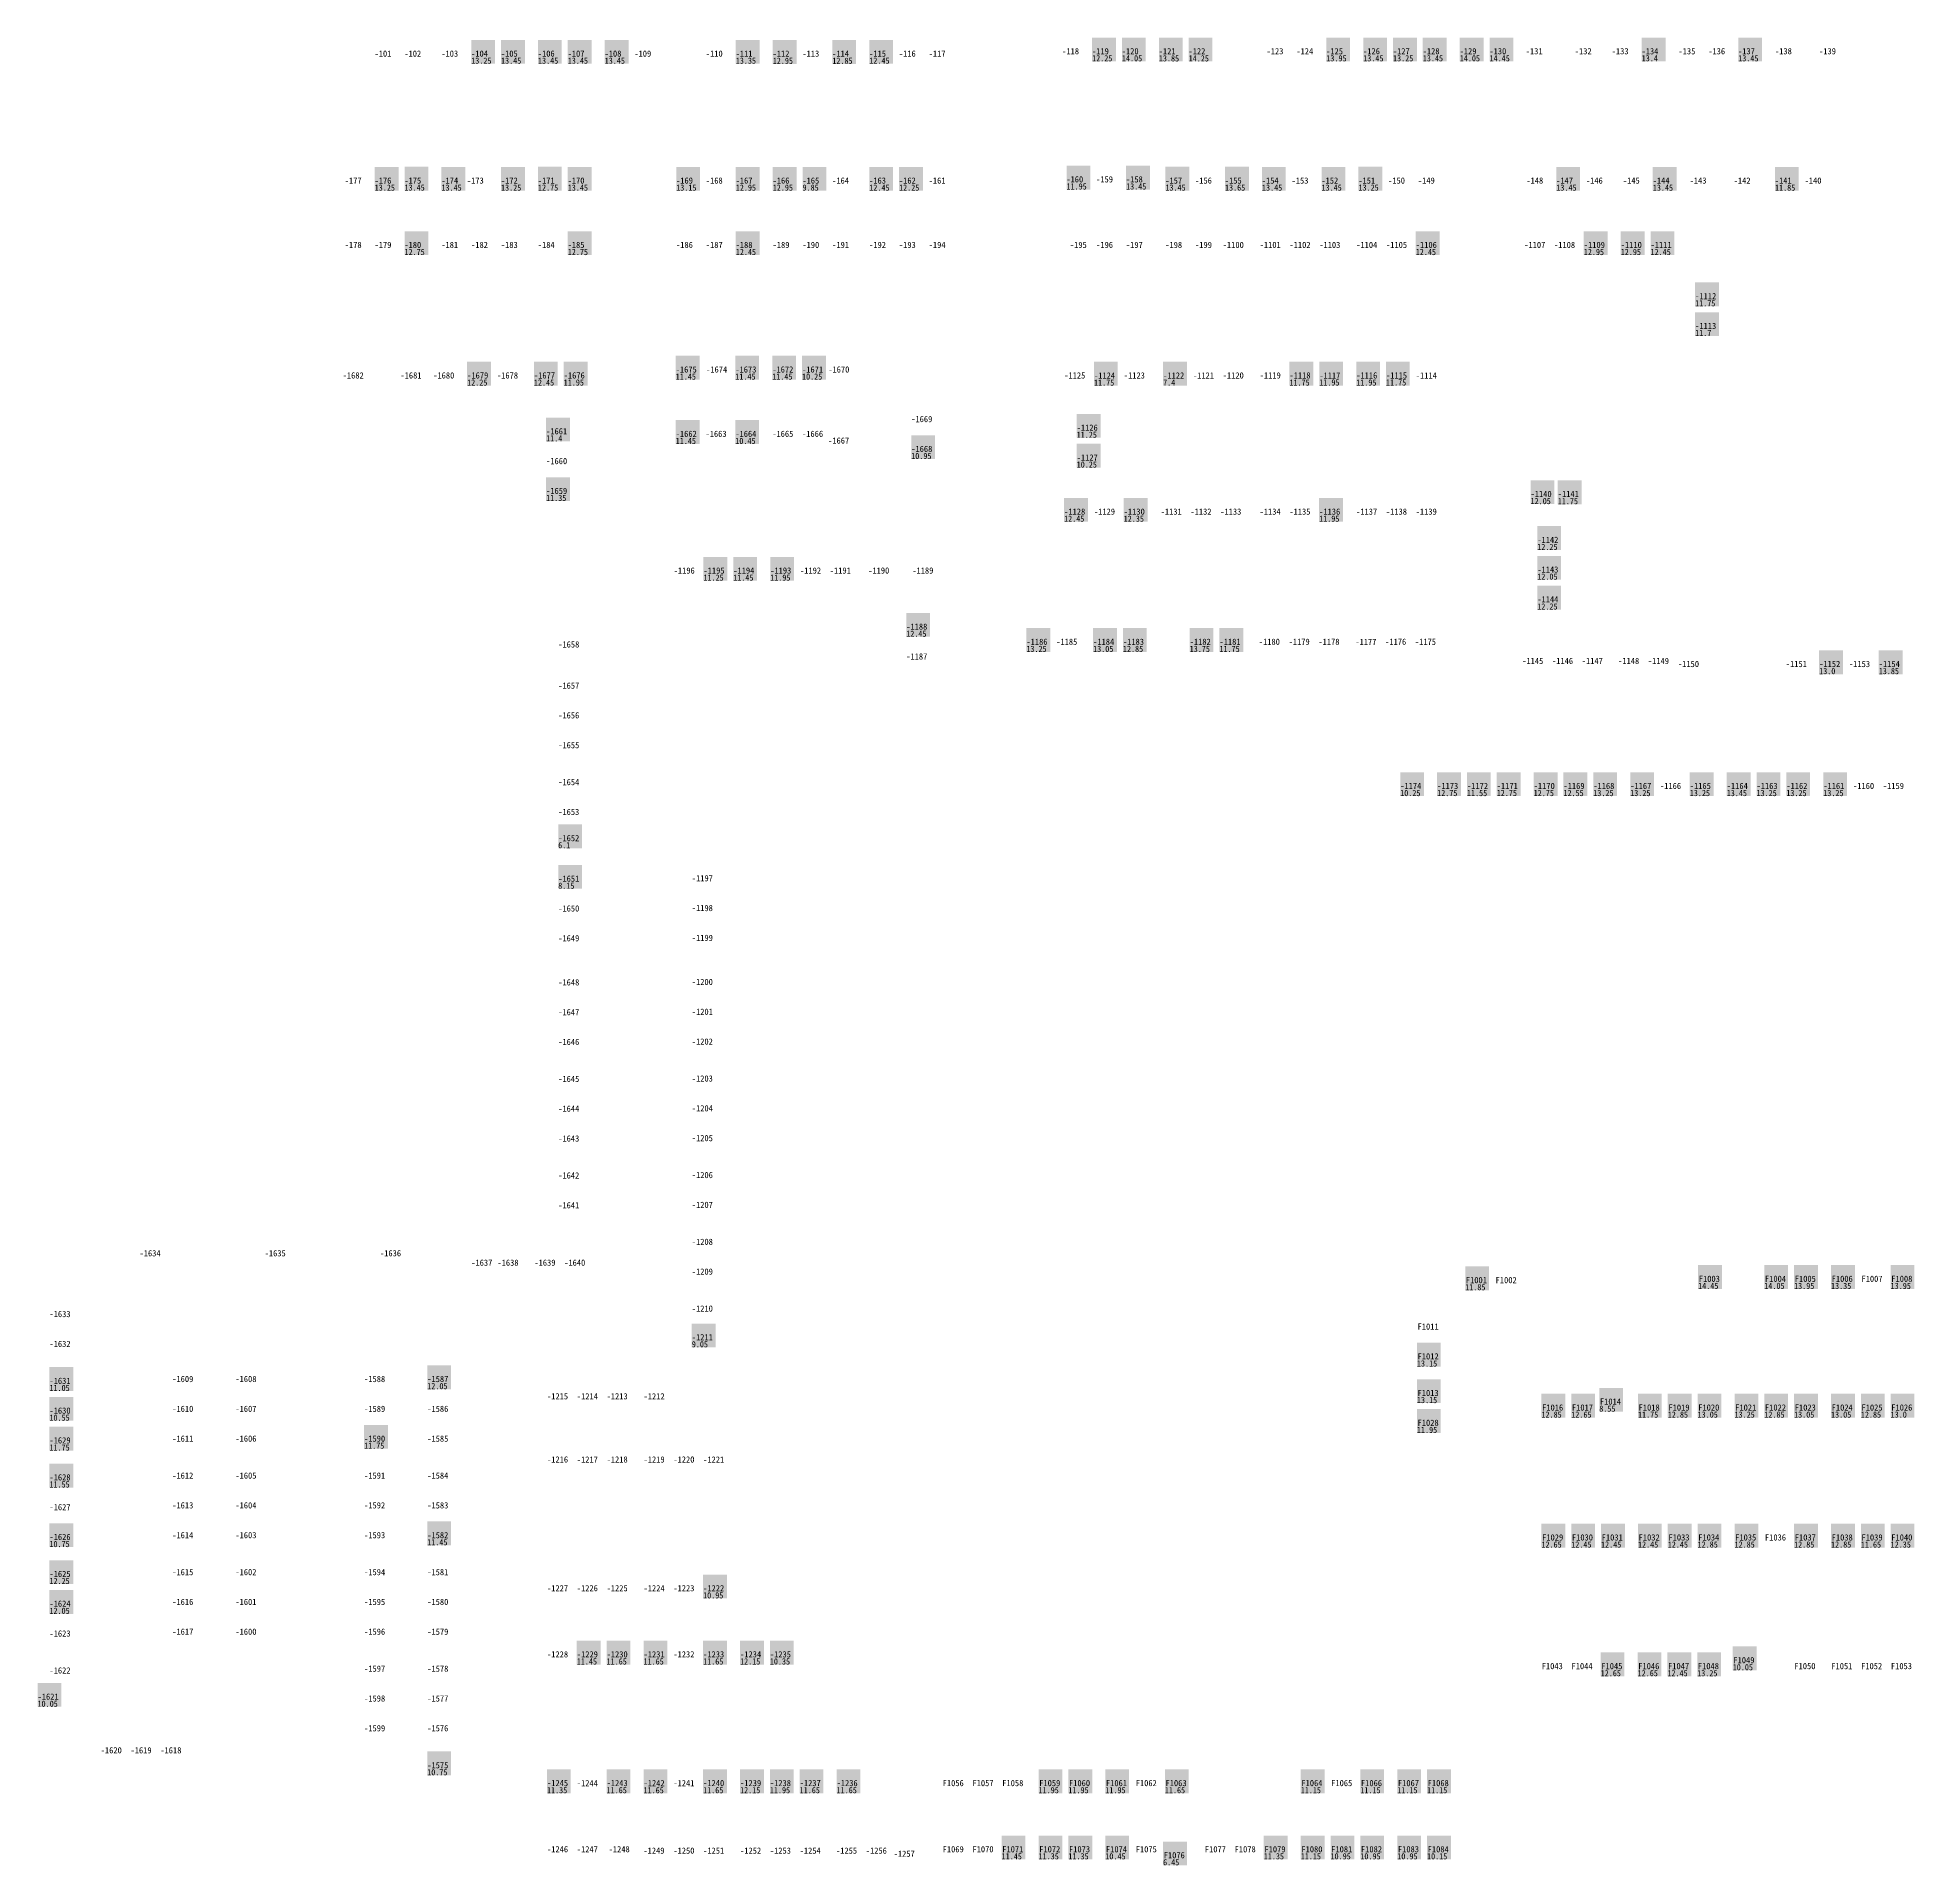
# Model space of a CAD drawing. Header units: millimetres. Extents: x -291287 to 173786, y -607295 to -295550.
# Drawn here: x -291287 to -133790, y -448908 to -295550 of the extents above; entities that cross this region are included whole.
import ezdxf
from ezdxf.enums import TextEntityAlignment as Align

# ---------------------------------------------------------------- set-up
doc = ezdxf.new("R2010")
doc.units = ezdxf.units.MM
doc.header["$LTSCALE"] = 100
for name, color, linetype in [('a_parking_number', 200, 'Continuous'), ('a_parking_price', 221, 'Continuous'), ('a_parking_sales_mark', 180, 'Continuous')]:
    doc.layers.add(name, color=color, linetype=linetype)
doc.styles.add('华文细黑', font='STXIHEI.TTF')
doc.styles.add('黑体', font='simhei.ttf', dxfattribs={"width": 0.8})

msp = doc.modelspace()

# ---------------------------------------------------------------- linework, layer by layer
at = {"layer": 'a_parking_sales_mark'}
for points in [[(-254894, -297750), (-252894, -297750), (-254894, -295750), (-252894, -295750)], [(-252394, -297750), (-250394, -297750), (-252394, -295750), (-250394, -295750)], [(-249294, -297750), (-247294, -297750), (-249294, -295750), (-247294, -295750)], [(-246794, -297750), (-244794, -297750), (-246794, -295750), (-244794, -295750)], [(-243694, -297750), (-241694, -297750), (-243694, -295750), (-241694, -295750)], [(-232694, -297750), (-230694, -297750), (-232694, -295750), (-230694, -295750)], [(-229594, -297756), (-227594, -297756), (-229594, -295756), (-227594, -295756)], [(-224594, -297756), (-222594, -297756), (-224594, -295756), (-222594, -295756)], [(-221494, -297744), (-219494, -297744), (-221494, -295744), (-219494, -295744)], [(-202794, -297550), (-200794, -297550), (-202794, -295550), (-200794, -295550)], [(-200294, -297550), (-198294, -297550), (-200294, -295550), (-198294, -295550)], [(-197194, -297556), (-195194, -297556), (-197194, -295556), (-195194, -295556)], [(-194694, -297556), (-192694, -297556), (-194694, -295556), (-192694, -295556)], [(-183144, -297550), (-181144, -297550), (-183144, -295550), (-181144, -295550)], [(-180044, -297550), (-178044, -297550), (-180044, -295550), (-178044, -295550)], [(-177544, -297550), (-175544, -297550), (-177544, -295550), (-175544, -295550)], [(-175044, -297550), (-173044, -297550), (-175044, -295550), (-173044, -295550)], [(-171944, -297550), (-169944, -297550), (-171944, -295550), (-169944, -295550)], [(-169444, -297550), (-167444, -297550), (-169444, -295550), (-167444, -295550)], [(-156679, -297550), (-154679, -297550), (-156679, -295550), (-154679, -295550)], [(-148579, -297550), (-146579, -297550), (-148579, -295550), (-146579, -295550)], [(-262994, -308400), (-260994, -308400), (-262994, -306400), (-260994, -306400)], [(-260494, -308394), (-258494, -308394), (-260494, -306394), (-258494, -306394)], [(-257394, -308400), (-255394, -308400), (-257394, -306400), (-255394, -306400)], [(-252394, -308400), (-250394, -308400), (-252394, -306400), (-250394, -306400)], [(-249294, -308394), (-247294, -308394), (-249294, -306394), (-247294, -306394)], [(-246794, -308400), (-244794, -308400), (-246794, -306400), (-244794, -306400)], [(-237694, -308400), (-235694, -308400), (-237694, -306400), (-235694, -306400)], [(-232694, -308400), (-230694, -308400), (-232694, -306400), (-230694, -306400)], [(-229594, -308400), (-227594, -308400), (-229594, -306400), (-227594, -306400)], [(-227094, -308400), (-225094, -308400), (-227094, -306400), (-225094, -306400)], [(-221494, -308400), (-219494, -308400), (-221494, -306400), (-219494, -306400)], [(-218994, -308400), (-216994, -308400), (-218994, -306400), (-216994, -306400)], [(-204944, -308300), (-202944, -308300), (-204944, -306300), (-202944, -306300)], [(-199944, -308300), (-197944, -308300), (-199944, -306300), (-197944, -306300)], [(-196644, -308394), (-194644, -308394), (-196644, -306394), (-194644, -306394)], [(-191644, -308394), (-189644, -308394), (-191644, -306394), (-189644, -306394)], [(-188544, -308400), (-186544, -308400), (-188544, -306400), (-186544, -306400)], [(-183544, -308400), (-181544, -308400), (-183544, -306400), (-181544, -306400)], [(-180444, -308394), (-178444, -308394), (-180444, -306394), (-178444, -306394)], [(-163844, -308400), (-161844, -308400), (-163844, -306400), (-161844, -306400)], [(-155744, -308406), (-153744, -308406), (-155744, -306406), (-153744, -306406)], [(-145494, -308406), (-143494, -308406), (-145494, -306406), (-143494, -306406)], [(-260494, -313800), (-258494, -313800), (-260494, -311800), (-258494, -311800)], [(-246794, -313800), (-244794, -313800), (-246794, -311800), (-244794, -311800)], [(-232694, -313800), (-230694, -313800), (-232694, -311800), (-230694, -311800)], [(-175637, -313800), (-173637, -313800), (-175637, -311800), (-173637, -311800)], [(-161537, -313800), (-159537, -313800), (-161537, -311800), (-159537, -311800)], [(-158437, -313800), (-156437, -313800), (-158437, -311800), (-156437, -311800)], [(-155937, -313800), (-153937, -313800), (-155937, -311800), (-153937, -311800)], [(-152194, -318101), (-150194, -318101), (-152194, -316101), (-150194, -316101)], [(-152194, -320594), (-150194, -320594), (-152194, -318594), (-150194, -318594)], [(-255237, -324750), (-253237, -324750), (-255237, -322750), (-253237, -322750)], [(-249637, -324750), (-247637, -324750), (-249637, -322750), (-247637, -322750)], [(-247137, -324750), (-245137, -324750), (-247137, -322750), (-245137, -322750)], [(-237737, -324250), (-235737, -324250), (-237737, -322250), (-235737, -322250)], [(-232737, -324250), (-230737, -324250), (-232737, -322250), (-230737, -322250)], [(-229637, -324250), (-227637, -324250), (-229637, -322250), (-227637, -322250)], [(-227137, -324250), (-225137, -324250), (-227137, -322250), (-225137, -322250)], [(-202637, -324756), (-200637, -324756), (-202637, -322756), (-200637, -322756)], [(-196837, -324756), (-194837, -324756), (-196837, -322756), (-194837, -322756)], [(-186237, -324750), (-184237, -324750), (-186237, -322750), (-184237, -322750)], [(-183737, -324744), (-181737, -324744), (-183737, -322744), (-181737, -322744)], [(-180637, -324750), (-178637, -324750), (-180637, -322750), (-178637, -322750)], [(-178137, -324744), (-176137, -324744), (-178137, -322744), (-176137, -322744)], [(-248613, -329437), (-246613, -329437), (-248613, -327437), (-246613, -327437)], [(-204091, -329132), (-202091, -329132), (-204091, -327132), (-202091, -327132)], [(-237737, -329650), (-235737, -329650), (-237737, -327650), (-235737, -327650)], [(-232737, -329650), (-230737, -329650), (-232737, -327650), (-230737, -327650)], [(-217975, -330914), (-215975, -330914), (-217975, -328914), (-215975, -328914)], [(-204091, -331632), (-202091, -331632), (-204091, -329632), (-202091, -329632)], [(-248613, -334437), (-246613, -334437), (-248613, -332437), (-246613, -332437)], [(-166005, -334696), (-164005, -334696), (-166005, -332696), (-164005, -332696)], [(-163720, -334702), (-161720, -334702), (-163720, -332702), (-161720, -332702)], [(-205145, -336176), (-203145, -336176), (-205145, -334176), (-203145, -334176)], [(-200145, -336176), (-198145, -336176), (-200145, -334176), (-198145, -334176)], [(-183745, -336176), (-181745, -336176), (-183745, -334176), (-181745, -334176)], [(-165442, -338542), (-163442, -338542), (-165442, -336542), (-163442, -336542)], [(-235410, -341119), (-233410, -341119), (-235410, -339119), (-233410, -339119)], [(-232910, -341119), (-230910, -341119), (-232910, -339119), (-230910, -339119)], [(-229810, -341119), (-227810, -341119), (-229810, -339119), (-227810, -339119)], [(-165442, -341035), (-163442, -341035), (-165442, -339035), (-163442, -339035)], [(-165442, -343542), (-163442, -343542), (-165442, -341542), (-163442, -341542)], [(-218395, -345827), (-216395, -345827), (-218395, -343827), (-216395, -343827)], [(-208310, -347095), (-206310, -347095), (-208310, -345095), (-206310, -345095)], [(-202710, -347095), (-200710, -347095), (-202710, -345095), (-200710, -345095)], [(-200210, -347095), (-198210, -347095), (-200210, -345095), (-198210, -345095)], [(-194610, -347095), (-192610, -347095), (-194610, -345095), (-192610, -345095)], [(-192110, -347095), (-190110, -347095), (-192110, -345095), (-190110, -345095)], [(-141787, -348962), (-139787, -348962), (-141787, -346962), (-139787, -346962)], [(-136787, -348962), (-134787, -348962), (-136787, -346962), (-134787, -346962)], [(-176943, -359193), (-174943, -359193), (-176943, -357193), (-174943, -357193)], [(-173843, -359193), (-171843, -359193), (-173843, -357193), (-171843, -357193)], [(-171343, -359193), (-169343, -359193), (-171343, -357193), (-169343, -357193)], [(-168843, -359187), (-166843, -359187), (-168843, -357187), (-166843, -357187)], [(-165743, -359193), (-163743, -359193), (-165743, -357193), (-163743, -357193)], [(-163243, -359193), (-161243, -359193), (-163243, -357193), (-161243, -357193)], [(-160743, -359193), (-158743, -359193), (-160743, -357193), (-158743, -357193)], [(-157643, -359193), (-155643, -359193), (-157643, -357193), (-155643, -357193)], [(-152643, -359193), (-150643, -359193), (-152643, -357193), (-150643, -357193)], [(-149543, -359193), (-147543, -359193), (-149543, -357193), (-147543, -357193)], [(-147043, -359193), (-145043, -359193), (-147043, -357193), (-145043, -357193)], [(-144543, -359193), (-142543, -359193), (-144543, -357193), (-142543, -357193)], [(-141443, -359193), (-139443, -359193), (-141443, -357193), (-139443, -357193)], [(-247598, -363570), (-245598, -363570), (-247598, -361570), (-245598, -361570)], [(-247598, -366970), (-245598, -366970), (-247598, -364970), (-245598, -364970)], [(-171490, -400650), (-169490, -400650), (-171490, -398650), (-169490, -398650)], [(-151940, -400540), (-149940, -400540), (-151940, -398540), (-149940, -398540)], [(-146390, -400540), (-144390, -400540), (-146390, -398540), (-144390, -398540)], [(-143890, -400540), (-141890, -400540), (-143890, -398540), (-141890, -398540)], [(-140790, -400540), (-138790, -400540), (-140790, -398540), (-138790, -398540)], [(-135790, -400540), (-133790, -400540), (-135790, -398540), (-133790, -398540)], [(-236388, -405441), (-234388, -405441), (-236388, -403441), (-234388, -403441)], [(-175540, -407050), (-173540, -407050), (-175540, -405050), (-173540, -405050)], [(-290287, -409100), (-288287, -409100), (-290287, -407100), (-288287, -407100)], [(-258587, -408950), (-256587, -408950), (-258587, -406950), (-256587, -406950)], [(-175540, -410120), (-173540, -410120), (-175540, -408120), (-173540, -408120)], [(-165090, -411340), (-163090, -411340), (-165090, -409340), (-163090, -409340)], [(-162590, -411340), (-160590, -411340), (-162590, -409340), (-160590, -409340)], [(-160240, -410840), (-158240, -410840), (-160240, -408840), (-158240, -408840)], [(-156990, -411340), (-154990, -411340), (-156990, -409340), (-154990, -409340)], [(-154490, -411340), (-152490, -411340), (-154490, -409340), (-152490, -409340)], [(-151990, -411340), (-149990, -411340), (-151990, -409340), (-149990, -409340)], [(-148890, -411340), (-146890, -411340), (-148890, -409340), (-146890, -409340)], [(-146390, -411340), (-144390, -411340), (-146390, -409340), (-144390, -409340)], [(-143890, -411340), (-141890, -411340), (-143890, -409340), (-141890, -409340)], [(-140790, -411340), (-138790, -411340), (-140790, -409340), (-138790, -409340)], [(-138290, -411340), (-136290, -411340), (-138290, -409340), (-136290, -409340)], [(-135790, -411340), (-133790, -411340), (-135790, -409340), (-133790, -409340)], [(-290287, -411600), (-288287, -411600), (-290287, -409600), (-288287, -409600)], [(-175540, -412620), (-173540, -412620), (-175540, -410620), (-173540, -410620)], [(-290287, -414100), (-288287, -414100), (-290287, -412100), (-288287, -412100)], [(-263887, -413950), (-261887, -413950), (-263887, -411950), (-261887, -411950)], [(-290287, -417200), (-288287, -417200), (-290287, -415200), (-288287, -415200)], [(-290287, -422200), (-288287, -422200), (-290287, -420200), (-288287, -420200)], [(-258587, -422050), (-256587, -422050), (-258587, -420050), (-256587, -420050)], [(-165090, -422240), (-163090, -422240), (-165090, -420240), (-163090, -420240)], [(-162590, -422240), (-160590, -422240), (-162590, -420240), (-160590, -420240)], [(-160090, -422240), (-158090, -422240), (-160090, -420240), (-158090, -420240)], [(-156990, -422240), (-154990, -422240), (-156990, -420240), (-154990, -420240)], [(-154490, -422240), (-152490, -422240), (-154490, -420240), (-152490, -420240)], [(-151990, -422240), (-149990, -422240), (-151990, -420240), (-149990, -420240)], [(-148890, -422240), (-146890, -422240), (-148890, -420240), (-146890, -420240)], [(-143890, -422240), (-141890, -422240), (-143890, -420240), (-141890, -420240)], [(-140790, -422240), (-138790, -422240), (-140790, -420240), (-138790, -420240)], [(-138290, -422240), (-136290, -422240), (-138290, -420240), (-136290, -420240)], [(-135790, -422240), (-133790, -422240), (-135790, -420240), (-133790, -420240)], [(-290287, -425300), (-288287, -425300), (-290287, -423300), (-288287, -423300)], [(-235437, -426506), (-233437, -426506), (-235437, -424506), (-233437, -424506)], [(-290287, -427800), (-288287, -427800), (-290287, -425800), (-288287, -425800)], [(-246037, -432050), (-244037, -432050), (-246037, -430050), (-244037, -430050)], [(-243537, -432050), (-241537, -432050), (-243537, -430050), (-241537, -430050)], [(-240437, -432050), (-238437, -432050), (-240437, -430050), (-238437, -430050)], [(-235437, -432050), (-233437, -432050), (-235437, -430050), (-233437, -430050)], [(-232337, -432050), (-230337, -432050), (-232337, -430050), (-230337, -430050)], [(-229837, -432050), (-227837, -432050), (-229837, -430050), (-227837, -430050)], [(-160122, -433035), (-158122, -433035), (-160122, -431035), (-158122, -431035)], [(-157022, -433035), (-155022, -433035), (-157022, -431035), (-155022, -431035)], [(-154522, -433035), (-152522, -433035), (-154522, -431035), (-152522, -431035)], [(-152022, -433035), (-150022, -433035), (-152022, -431035), (-150022, -431035)], [(-149040, -432535), (-147040, -432535), (-149040, -430535), (-147040, -430535)], [(-291287, -435600), (-289287, -435600), (-291287, -433600), (-289287, -433600)], [(-258587, -441344), (-256587, -441344), (-258587, -439344), (-256587, -439344)], [(-248537, -442850), (-246537, -442850), (-248537, -440850), (-246537, -440850)], [(-243537, -442850), (-241537, -442850), (-243537, -440850), (-241537, -440850)], [(-240437, -442856), (-238437, -442856), (-240437, -440856), (-238437, -440856)], [(-235437, -442850), (-233437, -442850), (-235437, -440850), (-233437, -440850)], [(-232337, -442850), (-230337, -442850), (-232337, -440850), (-230337, -440850)], [(-229837, -442850), (-227837, -442850), (-229837, -440850), (-227837, -440850)], [(-227337, -442850), (-225337, -442850), (-227337, -440850), (-225337, -440850)], [(-224237, -442850), (-222237, -442850), (-224237, -440850), (-222237, -440850)], [(-207290, -442850), (-205290, -442850), (-207290, -440850), (-205290, -440850)], [(-204790, -442850), (-202790, -442850), (-204790, -440850), (-202790, -440850)], [(-201690, -442850), (-199690, -442850), (-201690, -440850), (-199690, -440850)], [(-196690, -442850), (-194690, -442850), (-196690, -440850), (-194690, -440850)], [(-185290, -442850), (-183290, -442850), (-185290, -440850), (-183290, -440850)], [(-180290, -442850), (-178290, -442850), (-180290, -440850), (-178290, -440850)], [(-177190, -442850), (-175190, -442850), (-177190, -440850), (-175190, -440850)], [(-174690, -442850), (-172690, -442850), (-174690, -440850), (-172690, -440850)], [(-210390, -448400), (-208390, -448400), (-210390, -446400), (-208390, -446400)], [(-207290, -448400), (-205290, -448400), (-207290, -446400), (-205290, -446400)], [(-204790, -448400), (-202790, -448400), (-204790, -446400), (-202790, -446400)], [(-201690, -448400), (-199690, -448400), (-201690, -446400), (-199690, -446400)], [(-196840, -448900), (-194840, -448900), (-196840, -446900), (-194840, -446900)], [(-188390, -448400), (-186390, -448400), (-188390, -446400), (-186390, -446400)], [(-185290, -448400), (-183290, -448400), (-185290, -446400), (-183290, -446400)], [(-182790, -448400), (-180790, -448400), (-182790, -446400), (-180790, -446400)], [(-180290, -448400), (-178290, -448400), (-180290, -446400), (-178290, -446400)], [(-177190, -448400), (-175190, -448400), (-177190, -446400), (-175190, -446400)], [(-174690, -448400), (-172690, -448400), (-174690, -446400), (-172690, -446400)]]:
    msp.add_solid(points, dxfattribs=at)

# ---------------------------------------------------------------- texts
at = {"layer": 'a_parking_number', "style": '华文细黑'}
for s, p in [('-101', (-262300, -296900)), ('-102', (-259800, -296900)), ('-103', (-256700, -296900)), ('-104', (-254200, -296900)), ('-105', (-251700, -296900)), ('-106', (-248600, -296900)), ('-107', (-246100, -296900)), ('-108', (-243000, -296900)), ('-109', (-240500, -296900, 0)), ('-110', (-234500, -296900, 0)), ('-111', (-232000, -296900, 0)), ('-112', (-228900, -296900, 0)), ('-113', (-226400, -296900, 0)), ('-114', (-223900, -296900, 0)), ('-115', (-220800, -296900, 0)), ('-116', (-218300, -296900, 0)), ('-117', (-215800, -296900, 0)), ('-118', (-204600, -296700, 0)), ('-119', (-202100, -296700, 0)), ('-120', (-199600, -296700, 0)), ('-121', (-196500, -296700, 0)), ('-122', (-194000, -296700, 0)), ('-123', (-187450, -296700, 0)), ('-124', (-184950, -296700, 0)), ('-125', (-182450, -296700, 0)), ('-126', (-179350, -296700, 0)), ('-127', (-176850, -296700, 0)), ('-128', (-174350, -296700, 0)), ('-129', (-171250, -296700, 0)), ('-130', (-168750, -296700, 0)), ('-131', (-165700, -296700, 0)), ('-132', (-161585, -296700, 0)), ('-133', (-158485, -296700, 0)), ('-134', (-155985, -296700, 0)), ('-135', (-152885, -296700, 0)), ('-136', (-150385, -296700, 0)), ('-137', (-147885, -296700, 0)), ('-138', (-144785, -296700, 0)), ('-139', (-141085, -296700, 0)), ('-177', (-264800, -307550, 0)), ('-176', (-262300, -307550, 0)), ('-175', (-259800, -307550, 0)), ('-174', (-256700, -307550, 0)), ('-173', (-254550, -307550, 0)), ('-172', (-251700, -307550, 0)), ('-171', (-248600, -307550, 0)), ('-170', (-246100, -307550, 0)), ('-169', (-237000, -307550, 0)), ('-168', (-234500, -307550, 0)), ('-167', (-232000, -307550, 0)), ('-166', (-228900, -307550, 0)), ('-165', (-226400, -307550, 0)), ('-164', (-223900, -307550, 0)), ('-163', (-220800, -307550, 0)), ('-162', (-218300, -307550, 0)), ('-161', (-215800, -307550, 0)), ('-160', (-204250, -307450, 0)), ('-159', (-201750, -307450, 0)), ('-158', (-199250, -307450, 0)), ('-157', (-195950, -307550, 0)), ('-156', (-193450, -307550, 0)), ('-155', (-190950, -307550, 0)), ('-154', (-187850, -307550, 0)), ('-153', (-185350, -307550, 0)), ('-152', (-182850, -307550, 0)), ('-151', (-179750, -307550, 0)), ('-150', (-177250, -307550, 0)), ('-149', (-174750, -307550, 0)), ('-148', (-165650, -307550, 0)), ('-147', (-163150, -307550, 0)), ('-146', (-160650, -307550, 0)), ('-145', (-157550, -307550, 0)), ('-144', (-155050, -307550, 0)), ('-143', (-151950, -307550, 0)), ('-142', (-148250, -307550, 0)), ('-141', (-144800, -307550, 0)), ('-140', (-142300, -307550, 0)), ('-178', (-264800, -312950, 0)), ('-179', (-262300, -312950, 0)), ('-180', (-259800, -312950, 0)), ('-181', (-256700, -312950, 0)), ('-182', (-254200, -312950, 0)), ('-183', (-251700, -312950, 0)), ('-184', (-248600, -312950, 0)), ('-185', (-246100, -312950, 0)), ('-186', (-237000, -312950, 0)), ('-187', (-234500, -312950, 0)), ('-188', (-232000, -312950, 0)), ('-189', (-228900, -312950, 0)), ('-190', (-226400, -312950, 0)), ('-191', (-223900, -312950, 0)), ('-192', (-220800, -312950, 0)), ('-193', (-218300, -312950, 0)), ('-194', (-215800, -312950, 0)), ('-195', (-203950, -312950, 0)), ('-196', (-201750, -312950, 0)), ('-197', (-199250, -312950, 0)), ('-198', (-195950, -312950, 0)), ('-199', (-193450, -312950, 0)), ('-1100', (-190950, -312950, 0)), ('-1101', (-187850, -312950, 0)), ('-1102', (-185350, -312950, 0)), ('-1103', (-182850, -312950, 0)), ('-1104', (-179750, -312950, 0)), ('-1105', (-177250, -312950, 0)), ('-1106', (-174750, -312950, 0)), ('-1107', (-165650, -312950, 0)), ('-1108', (-163150, -312950, 0)), ('-1109', (-160650, -312950, 0)), ('-1110', (-157550, -312950, 0)), ('-1111', (-155050, -312950, 0)), ('-1112', (-151307, -317244)), ('-1113', (-151307, -319744, 0)), ('-1682', (-264800, -323900, 0)), ('-1681', (-259950, -323900, 0)), ('-1680', (-257200, -323900, 0)), ('-1679', (-254350, -323900, 0)), ('-1678', (-251850, -323900, 0)), ('-1677', (-248750, -323900, 0)), ('-1676', (-246250, -323900, 0)), ('-1675', (-236850, -323400, 0)), ('-1674', (-234300, -323400, 0)), ('-1673', (-231850, -323400, 0)), ('-1672', (-228750, -323400, 0)), ('-1671', (-226250, -323400, 0)), ('-1670', (-224050, -323400, 0)), ('-1125', (-204250, -323900, 0)), ('-1124', (-201750, -323900, 0)), ('-1123', (-199250, -323900, 0)), ('-1122', (-195950, -323900, 0)), ('-1121', (-193450, -323900, 0)), ('-1120', (-190950, -323900, 0)), ('-1119', (-187850, -323900, 0)), ('-1118', (-185350, -323900, 0)), ('-1117', (-182850, -323900, 0)), ('-1116', (-179750, -323900)), ('-1115', (-177250, -323900)), ('-1114', (-174750, -323900)), ('-1669', (-217088, -327564)), ('-1661', (-247727, -328587, 0)), ('-1662', (-236850, -328800, 0)), ('-1663', (-234350, -328800, 0)), ('-1664', (-231850, -328800, 0)), ('-1665', (-228750, -328800, 0)), ('-1666', (-226250, -328800, 0)), ('-1667', (-224062, -329364, 0)), ('-1126', (-203204, -328282, 0)), ('-1668', (-217088, -330064, 0)), ('-1127', (-203204, -330782, 0)), ('-1660', (-247727, -331087, 0)), ('-1659', (-247727, -333587, 0)), ('-1140', (-165118, -333846, 0)), ('-1141', (-162833, -333846, 0)), ('-1128', (-204258, -335326, 0)), ('-1129', (-201758, -335326, 0)), ('-1130', (-199258, -335326, 0)), ('-1131', (-196158, -335326, 0)), ('-1132', (-193658, -335326, 0)), ('-1133', (-191158, -335326, 0)), ('-1134', (-187858, -335326, 0)), ('-1135', (-185358, -335326, 0)), ('-1136', (-182858, -335326, 0)), ('-1137', (-179758, -335326, 0)), ('-1138', (-177258, -335326, 0)), ('-1139', (-174758, -335326, 0)), ('-1142', (-164555, -337686)), ('-1196', (-237023, -340269, 0)), ('-1195', (-234523, -340269, 0)), ('-1194', (-232023, -340269, 0)), ('-1193', (-228923, -340269, 0)), ('-1192', (-226423, -340269, 0)), ('-1191', (-223923, -340269, 0)), ('-1190', (-220700, -340269, 0)), ('-1189', (-217000, -340269)), ('-1143', (-164555, -340186)), ('-1144', (-164555, -342686, 0)), ('-1188', (-217508, -344977, 0)), ('-1658', (-246711, -346470, 0)), ('-1186', (-207423, -346245, 0)), ('-1185', (-204923, -346245, 0)), ('-1184', (-201823, -346245, 0)), ('-1183', (-199323, -346245, 0)), ('-1182', (-193723, -346245, 0)), ('-1181', (-191223, -346245, 0)), ('-1180', (-187923, -346245, 0)), ('-1179', (-185423, -346245, 0)), ('-1178', (-182923, -346245, 0)), ('-1177', (-179823, -346245, 0)), ('-1176', (-177323, -346245, 0)), ('-1175', (-174823, -346245, 0)), ('-1187', (-217508, -347477, 0)), ('-1145', (-165821, -347858, 0)), ('-1146', (-163321, -347858, 0)), ('-1147', (-160821, -347858, 0)), ('-1148', (-157772, -347858, 0)), ('-1149', (-155272, -347858, 0)), ('-1150', (-152751, -348112, 0)), ('-1151', (-143700, -348112, 0)), ('-1152', (-140900, -348112, 0)), ('-1153', (-138400, -348112, 0)), ('-1154', (-135900, -348112, 0)), ('-1657', (-246711, -349920, 0)), ('-1656', (-246711, -352420, 0)), ('-1655', (-246711, -354920, 0)), ('-1654', (-246711, -358020, 0)), ('-1174', (-176056, -358343)), ('-1173', (-172956, -358343)), ('-1172', (-170456, -358343)), ('-1171', (-167956, -358343)), ('-1170', (-164856, -358343)), ('-1169', (-162356, -358343)), ('-1168', (-159856, -358343)), ('-1167', (-156756, -358343)), ('-1166', (-154256, -358343)), ('-1165', (-151756, -358343)), ('-1164', (-148656, -358343)), ('-1163', (-146156, -358343)), ('-1162', (-143656, -358343)), ('-1161', (-140556, -358343)), ('-1160', (-138056, -358343)), ('-1159', (-135556, -358343)), ('-1653', (-246711, -360520, 0)), ('-1652', (-246711, -362720, 0)), ('-1651', (-246711, -366120, 0)), ('-1197', (-235501, -366087)), ('-1650', (-246711, -368620, 0)), ('-1198', (-235501, -368587, 0)), ('-1649', (-246711, -371120, 0)), ('-1199', (-235501, -371087, 0)), ('-1648', (-246711, -374820, 0)), ('-1200', (-235501, -374787, 0)), ('-1647', (-246711, -377320, 0)), ('-1201', (-235501, -377287, 0)), ('-1646', (-246711, -379820, 0)), ('-1202', (-235501, -379787, 0)), ('-1645', (-246711, -382920, 0)), ('-1203', (-235501, -382887, 0)), ('-1644', (-246711, -385420, 0)), ('-1204', (-235501, -385387, 0)), ('-1643', (-246711, -387920)), ('-1205', (-235501, -387887, 0)), ('-1642', (-246711, -391020, 0)), ('-1206', (-235501, -390987, 0)), ('-1641', (-246711, -393520)), ('-1207', (-235501, -393487, 0)), ('-1208', (-235501, -396587, 0)), ('-1634', (-281843, -397550)), ('-1635', (-271343, -397550)), ('-1636', (-261665, -397550)), ('-1637', (-254009, -398340, 0)), ('-1638', (-251809, -398340, 0)), ('-1639', (-248709, -398340, 0)), ('-1640', (-246209, -398340, 0)), ('-1209', (-235501, -399087, 0)), ('F1001', (-170550, -399800)), ('F1002', (-168050, -399800)), ('F1003', (-151000, -399690)), ('F1004', (-145450, -399690)), ('F1005', (-142950, -399690)), ('F1006', (-139850, -399690)), ('F1007', (-137350, -399690)), ('F1008', (-134850, -399690)), ('-1633', (-289400, -402650, 0)), ('-1210', (-235501, -402187)), ('-1211', (-235501, -404585)), ('F1011', (-174600, -403700)), ('-1632', (-289400, -405150, 0)), ('F1012', (-174600, -406200)), ('-1609', (-279100, -408100)), ('-1608', (-273800, -408100, 0)), ('-1588', (-263000, -408100, 0)), ('-1587', (-257700, -408100, 0)), ('-1631', (-289400, -408250, 0)), ('-1215', (-247650, -409550)), ('-1214', (-245150, -409550, 0)), ('-1213', (-242650, -409550)), ('-1212', (-239550, -409550)), ('F1013', (-174600, -409270)), ('-1630', (-289400, -410750, 0)), ('-1610', (-279100, -410600, 0)), ('-1607', (-273800, -410600, 0)), ('-1589', (-263000, -410600, 0)), ('-1586', (-257700, -410600, 0)), ('F1016', (-164150, -410490)), ('F1017', (-161650, -410490)), ('F1014', (-159300, -409990)), ('F1018', (-156050, -410490)), ('F1019', (-153550, -410490)), ('F1020', (-151050, -410490)), ('F1021', (-147950, -410490)), ('F1022', (-145450, -410490)), ('F1023', (-142950, -410490)), ('F1024', (-139850, -410490)), ('F1025', (-137350, -410490)), ('F1026', (-134850, -410490)), ('F1028', (-174600, -411770)), ('-1629', (-289400, -413250, 0)), ('-1611', (-279100, -413100, 0)), ('-1606', (-273800, -413100)), ('-1590', (-263000, -413100)), ('-1585', (-257700, -413100)), ('-1216', (-247650, -414850)), ('-1217', (-245150, -414850)), ('-1218', (-242650, -414850)), ('-1219', (-239550, -414850)), ('-1220', (-237050, -414850)), ('-1221', (-234550, -414850)), ('-1628', (-289400, -416350, 0)), ('-1612', (-279100, -416200, 0)), ('-1605', (-273800, -416200, 0)), ('-1591', (-263000, -416200, 0)), ('-1584', (-257700, -416200, 0)), ('-1627', (-289400, -418850, 0)), ('-1613', (-279100, -418700, 0)), ('-1604', (-273800, -418700, 0)), ('-1592', (-263000, -418700, 0)), ('-1583', (-257700, -418700, 0)), ('-1626', (-289400, -421350, 0)), ('-1614', (-279100, -421200, 0)), ('-1603', (-273800, -421200)), ('-1593', (-263000, -421200)), ('-1582', (-257700, -421200)), ('F1029', (-164150, -421390)), ('F1030', (-161650, -421390)), ('F1031', (-159150, -421390)), ('F1032', (-156050, -421390)), ('F1033', (-153550, -421390)), ('F1034', (-151050, -421390)), ('F1035', (-147950, -421390)), ('F1036', (-145450, -421390)), ('F1037', (-142950, -421390)), ('F1038', (-139850, -421390)), ('F1039', (-137350, -421390)), ('F1040', (-134850, -421390)), ('-1625', (-289400, -424450, 0)), ('-1615', (-279100, -424300, 0)), ('-1602', (-273800, -424300, 0)), ('-1594', (-263000, -424300, 0)), ('-1581', (-257700, -424300, 0)), ('-1624', (-289400, -426950, 0)), ('-1616', (-279100, -426800, 0)), ('-1601', (-273800, -426800, 0)), ('-1595', (-263000, -426800, 0)), ('-1580', (-257700, -426800, 0)), ('-1227', (-247650, -425650, 0)), ('-1226', (-245150, -425650, 0)), ('-1225', (-242650, -425650)), ('-1224', (-239550, -425650)), ('-1223', (-237050, -425650, 0)), ('-1222', (-234550, -425650)), ('-1623', (-289400, -429450, 0)), ('-1617', (-279100, -429300, 0)), ('-1600', (-273800, -429300)), ('-1596', (-263000, -429300)), ('-1579', (-257700, -429300)), ('-1228', (-247650, -431200, 0)), ('-1229', (-245150, -431200, 0)), ('-1230', (-242650, -431200, 0)), ('-1231', (-239550, -431200, 0)), ('-1232', (-237050, -431200, 0)), ('-1233', (-234550, -431200, 0)), ('-1234', (-231450, -431200, 0)), ('-1235', (-228950, -431200, 0)), ('F1049', (-148100, -431685)), ('-1622', (-289400, -432550, 0)), ('-1597', (-263000, -432400, 0)), ('-1578', (-257700, -432400, 0)), ('F1043', (-164182, -432185)), ('F1044', (-161682, -432185)), ('F1045', (-159182, -432185)), ('F1046', (-156082, -432185)), ('F1047', (-153582, -432185)), ('F1048', (-151082, -432185)), ('F1050', (-142982, -432185)), ('F1051', (-139882, -432185)), ('F1052', (-137382, -432185)), ('F1053', (-134882, -432185)), ('-1621', (-290400, -434750)), ('-1598', (-263000, -434900, 0)), ('-1577', (-257700, -434900, 0)), ('-1599', (-263000, -437400)), ('-1576', (-257700, -437400)), ('-1620', (-285100, -439250, 0)), ('-1619', (-282600, -439250, 0)), ('-1618', (-280100, -439250)), ('-1575', (-257700, -440500)), ('-1245', (-247650, -442000)), ('-1244', (-245150, -442000)), ('-1243', (-242650, -442000)), ('-1242', (-239550, -442000)), ('-1241', (-237050, -442000)), ('-1240', (-234550, -442000)), ('-1239', (-231450, -442000)), ('-1238', (-228950, -442000)), ('-1237', (-226450, -442000)), ('-1236', (-223350, -442000)), ('F1056', (-214450, -442000)), ('F1057', (-211950, -442000)), ('F1058', (-209450, -442000)), ('F1059', (-206350, -442000)), ('F1060', (-203850, -442000)), ('F1061', (-200750, -442000)), ('F1062', (-198250, -442000)), ('F1063', (-195750, -442000)), ('F1064', (-184350, -442000)), ('F1065', (-181850, -442000)), ('F1066', (-179350, -442000)), ('F1067', (-176250, -442000)), ('F1068', (-173750, -442000)), ('F1069', (-214450, -447550)), ('F1070', (-211950, -447550)), ('F1071', (-209450, -447550)), ('F1072', (-206350, -447550)), ('F1073', (-203850, -447550)), ('F1074', (-200750, -447550)), ('F1075', (-198250, -447550)), ('F1077', (-192450, -447550)), ('F1078', (-189950, -447550)), ('F1079', (-187450, -447550)), ('F1080', (-184350, -447550)), ('F1081', (-181850, -447550)), ('F1082', (-179350, -447550)), ('F1083', (-176250, -447550)), ('F1084', (-173750, -447550)), ('-1246', (-247650, -447550, 0)), ('-1247', (-245150, -447550)), ('-1248', (-242480, -447550, 0)), ('-1249', (-239565, -447669)), ('-1250', (-237050, -447668, 0)), ('-1251', (-234550, -447668)), ('-1252', (-231450, -447668, 0)), ('-1253', (-228950, -447668, 0)), ('-1254', (-226450, -447668, 0)), ('-1255', (-223400, -447668, 0)), ('-1256', (-220900, -447668, 0)), ('-1257', (-218563, -447928, 0)), ('F1076', (-195900, -448050))]:
    msp.add_text(s, height=520, dxfattribs=at).set_placement(p, align=Align.MIDDLE)
at = {"layer": 'a_parking_price', "style": '黑体', "width": 0.8}
for s, p in [('13.25', (-254894, -297750)), ('13.45', (-252394, -297750)), ('13.45', (-249294, -297750)), ('13.45', (-246794, -297750)), ('13.45', (-243694, -297750)), ('13.35', (-232694, -297750)), ('12.95', (-229594, -297756)), ('12.85', (-224594, -297756)), ('12.45', (-221494, -297744)), ('12.25', (-202794, -297550)), ('14.05', (-200294, -297550)), ('13.85', (-197194, -297556)), ('14.25', (-194694, -297556)), ('13.95', (-183144, -297550)), ('13.45', (-180044, -297550)), ('13.25', (-177544, -297550)), ('13.45', (-175044, -297550)), ('14.05', (-171944, -297550)), ('14.45', (-169444, -297550)), ('13.4', (-156679, -297550)), ('13.45', (-148579, -297550)), ('13.25', (-262994, -308400)), ('13.45', (-260494, -308394)), ('13.45', (-257394, -308400)), ('13.25', (-252394, -308400)), ('12.75', (-249294, -308394)), ('13.45', (-246794, -308400)), ('13.15', (-237694, -308400)), ('12.95', (-232694, -308400)), ('12.95', (-229594, -308400)), ('9.85', (-227094, -308400)), ('12.45', (-221494, -308400)), ('12.25', (-218994, -308400)), ('11.95', (-204944, -308300)), ('13.45', (-199944, -308300)), ('13.45', (-196644, -308394)), ('13.65', (-191644, -308394)), ('13.45', (-188544, -308400)), ('13.45', (-183544, -308400)), ('13.25', (-180444, -308394)), ('13.45', (-163844, -308400)), ('13.45', (-155744, -308406)), ('11.85', (-145494, -308406)), ('12.75', (-260494, -313800)), ('12.75', (-246794, -313800)), ('12.45', (-232694, -313800)), ('12.45', (-175637, -313800)), ('12.95', (-161537, -313800)), ('12.95', (-158437, -313800)), ('12.45', (-155937, -313800)), ('11.75', (-152194, -318101)), ('11.7', (-152194, -320594)), ('12.25', (-255237, -324750)), ('12.45', (-249637, -324750)), ('11.95', (-247137, -324750)), ('11.45', (-237737, -324250)), ('11.45', (-232737, -324250)), ('11.45', (-229637, -324250)), ('10.25', (-227137, -324250)), ('11.75', (-202637, -324756)), ('7.4', (-196837, -324756)), ('11.75', (-186237, -324750)), ('11.95', (-183737, -324744)), ('11.95', (-180637, -324750)), ('11.75', (-178137, -324744)), ('11.4', (-248613, -329437)), ('11.45', (-237737, -329650)), ('10.45', (-232737, -329650)), ('11.25', (-204091, -329132)), ('10.95', (-217975, -330914)), ('10.25', (-204091, -331632)), ('11.35', (-248613, -334437)), ('12.05', (-166005, -334696)), ('11.75', (-163720, -334702)), ('12.45', (-205145, -336176)), ('12.35', (-200145, -336176)), ('11.95', (-183745, -336176)), ('12.25', (-165442, -338542)), ('11.25', (-235410, -341119)), ('11.45', (-232910, -341119)), ('11.95', (-229810, -341119)), ('12.05', (-165442, -341035)), ('12.25', (-165442, -343542)), ('12.45', (-218395, -345827)), ('13.25', (-208310, -347095)), ('13.05', (-202710, -347095)), ('12.85', (-200210, -347095)), ('13.75', (-194610, -347095)), ('11.75', (-192110, -347095)), ('13.0', (-141787, -348962)), ('13.85', (-136787, -348962)), ('10.25', (-176943, -359193)), ('12.75', (-173843, -359193)), ('11.55', (-171343, -359193)), ('12.75', (-168843, -359187)), ('12.75', (-165743, -359193)), ('12.55', (-163243, -359193)), ('13.25', (-160743, -359193)), ('13.25', (-157643, -359193)), ('13.25', (-152643, -359193)), ('13.45', (-149543, -359193)), ('13.25', (-147043, -359193)), ('13.25', (-144543, -359193)), ('13.25', (-141443, -359193)), ('6.1', (-247598, -363570)), ('8.15', (-247598, -366970)), ('14.45', (-151940, -400540)), ('14.05', (-146390, -400540)), ('13.95', (-143890, -400540)), ('13.35', (-140790, -400540)), ('13.95', (-135790, -400540)), ('11.85', (-171490, -400650)), ('9.05', (-236388, -405441)), ('13.15', (-175540, -407050)), ('11.05', (-290287, -409100)), ('12.05', (-258587, -408950)), ('13.15', (-175540, -410120)), ('12.85', (-165090, -411340)), ('12.65', (-162590, -411340)), ('8.55', (-160240, -410840)), ('11.75', (-156990, -411340)), ('12.85', (-154490, -411340)), ('13.05', (-151990, -411340)), ('13.25', (-148890, -411340)), ('12.85', (-146390, -411340)), ('13.05', (-143890, -411340)), ('13.05', (-140790, -411340)), ('12.85', (-138290, -411340)), ('13.0', (-135790, -411340)), ('10.55', (-290287, -411600)), ('11.95', (-175540, -412620)), ('11.75', (-290287, -414100)), ('11.75', (-263887, -413950)), ('11.55', (-290287, -417200)), ('10.75', (-290287, -422200)), ('11.45', (-258587, -422050)), ('12.65', (-165090, -422240)), ('12.45', (-162590, -422240)), ('12.45', (-160090, -422240)), ('12.45', (-156990, -422240)), ('12.45', (-154490, -422240)), ('12.85', (-151990, -422240)), ('12.85', (-148890, -422240)), ('12.85', (-143890, -422240)), ('12.85', (-140790, -422240)), ('11.65', (-138290, -422240)), ('12.35', (-135790, -422240)), ('12.25', (-290287, -425300)), ('10.95', (-235437, -426506)), ('12.05', (-290287, -427800)), ('11.65', (-243537, -432050)), ('11.65', (-240437, -432050)), ('11.65', (-235437, -432050)), ('12.15', (-232337, -432050)), ('10.35', (-229837, -432050)), ('11.45', (-246037, -432050)), ('12.65', (-160122, -433035)), ('12.65', (-157022, -433035)), ('12.45', (-154522, -433035)), ('13.25', (-152022, -433035)), ('10.05', (-149040, -432535)), ('10.05', (-291287, -435600)), ('10.75', (-258587, -441344)), ('11.35', (-248537, -442850)), ('11.65', (-243537, -442850)), ('11.65', (-240437, -442856)), ('11.65', (-235437, -442850)), ('12.15', (-232337, -442850)), ('11.95', (-229837, -442850)), ('11.65', (-227337, -442850)), ('11.65', (-224237, -442850)), ('11.95', (-207290, -442850)), ('11.95', (-204790, -442850)), ('11.95', (-201690, -442850)), ('11.65', (-196690, -442850)), ('11.15', (-185290, -442850)), ('11.15', (-180290, -442850)), ('11.15', (-177190, -442850)), ('11.15', (-174690, -442850)), ('11.45', (-210390, -448400)), ('11.35', (-207290, -448400)), ('11.35', (-204790, -448400)), ('10.45', (-201690, -448400)), ('6.45', (-196840, -448900)), ('11.35', (-188390, -448400)), ('11.15', (-185290, -448400)), ('10.95', (-182790, -448400)), ('10.95', (-180290, -448400)), ('10.95', (-177190, -448400)), ('10.15', (-174690, -448400))]:
    msp.add_text(s, height=520, dxfattribs=at).set_placement(p)

doc.saveas('drawing.dxf')
